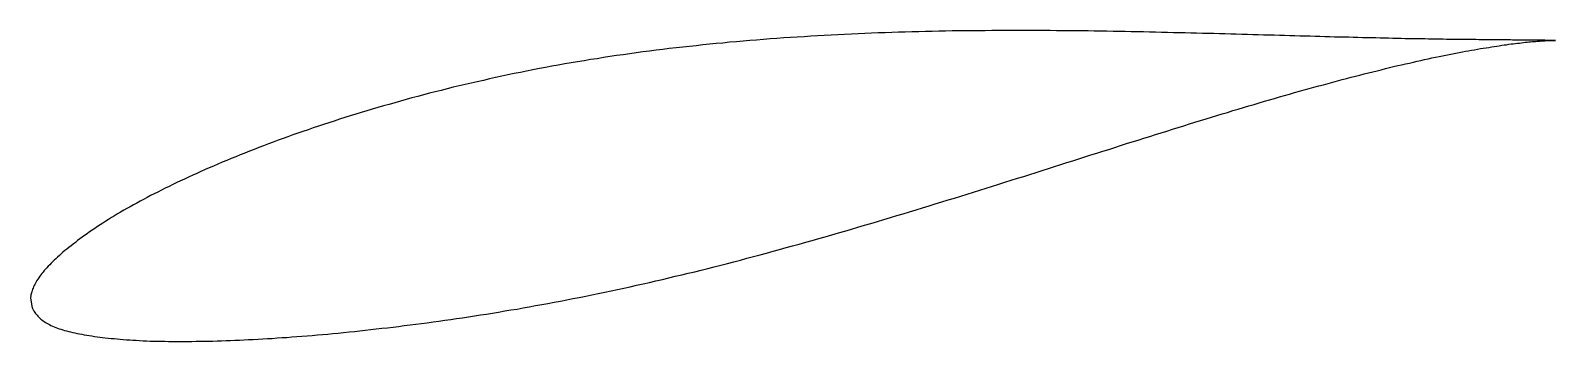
# Model space of a CAD drawing. Header units: metres. Extents: x -36 to 73, y -9 to 14.
import ezdxf

# ---------------------------------------------------------------- set-up
doc = ezdxf.new("R2010")
doc.units = ezdxf.units.M

msp = doc.modelspace()

# ---------------------------------------------------------------- linework, layer by layer
msp.add_lwpolyline([(73.1, 12.81), (73.1, 12.81), (73.09, 12.81), (73.08, 12.81), (73.07, 12.81), (73.05, 12.81), (73.02, 12.81), (73, 12.82), (72.96, 12.82), (72.93, 12.82), (72.89, 12.82), (72.84, 12.82), (72.79, 12.82), (72.74, 12.83), (72.68, 12.83), (72.62, 12.83), (72.55, 12.83), (72.48, 12.83), (72.4, 12.83), (72.33, 12.84), (72.24, 12.84), (72.15, 12.84), (72.06, 12.84), (71.97, 12.84), (71.87, 12.84), (71.76, 12.84), (71.65, 12.84), (71.54, 12.84), (71.42, 12.85), (71.3, 12.85), (71.18, 12.85), (71.05, 12.85), (70.92, 12.85), (70.78, 12.85), (70.64, 12.85), (70.49, 12.85), (70.34, 12.85), (70.19, 12.85), (70.03, 12.85), (69.87, 12.86), (69.7, 12.86), (69.53, 12.86), (69.36, 12.86), (69.18, 12.86), (69, 12.86), (68.81, 12.86), (68.62, 12.86), (68.43, 12.87), (68.23, 12.87), (68.03, 12.87), (67.82, 12.87), (67.61, 12.87), (67.4, 12.88), (67.18, 12.88), (66.96, 12.88), (66.74, 12.88), (66.51, 12.89), (66.27, 12.89), (66.04, 12.89), (65.8, 12.89), (65.55, 12.9), (65.3, 12.9), (65.05, 12.91), (64.8, 12.91), (64.54, 12.91), (64.28, 12.92), (64.01, 12.92), (63.74, 12.93), (63.47, 12.93), (63.19, 12.94), (62.91, 12.94), (62.62, 12.95), (62.34, 12.95), (62.05, 12.96), (61.75, 12.97), (61.45, 12.97), (61.15, 12.98), (60.85, 12.99), (60.54, 12.99), (60.23, 13), (59.91, 13.01), (59.59, 13.02), (59.27, 13.02), (58.95, 13.03), (58.62, 13.04), (58.29, 13.05), (57.95, 13.06), (57.61, 13.07), (57.27, 13.07), (56.93, 13.08), (56.58, 13.09), (56.23, 13.1), (55.88, 13.11), (55.52, 13.12), (55.16, 13.13), (54.8, 13.14), (54.44, 13.15), (54.07, 13.16), (53.7, 13.17), (53.33, 13.18), (52.95, 13.19), (52.57, 13.2), (52.19, 13.21), (51.8, 13.22), (51.42, 13.23), (51.03, 13.25), (50.63, 13.26), (50.24, 13.27), (49.84, 13.28), (49.44, 13.29), (49.04, 13.3), (48.63, 13.31), (48.23, 13.32), (47.82, 13.33), (47.4, 13.34), (46.99, 13.35), (46.57, 13.36), (46.15, 13.37), (45.73, 13.38), (45.31, 13.39), (44.88, 13.4), (44.46, 13.41), (44.03, 13.42), (43.59, 13.43), (43.16, 13.44), (42.72, 13.45), (42.29, 13.46), (41.85, 13.47), (41.41, 13.47), (40.96, 13.48), (40.52, 13.49), (40.07, 13.49), (39.62, 13.5), (39.17, 13.5), (38.72, 13.51), (38.27, 13.51), (37.81, 13.52), (37.36, 13.52), (36.9, 13.53), (36.44, 13.53), (35.98, 13.53), (35.52, 13.53), (35.05, 13.53), (34.59, 13.53), (34.12, 13.53), (33.65, 13.53), (33.19, 13.53), (32.72, 13.53), (32.25, 13.52), (31.78, 13.52), (31.3, 13.51), (30.83, 13.51), (30.35, 13.5), (29.88, 13.5), (29.4, 13.49), (28.93, 13.48), (28.45, 13.47), (27.97, 13.46), (27.49, 13.45), (27.01, 13.43), (26.53, 13.42), (26.05, 13.41), (25.57, 13.39), (25.09, 13.37), (24.6, 13.36), (24.12, 13.34), (23.64, 13.32), (23.15, 13.3), (22.67, 13.28), (22.18, 13.25), (21.7, 13.23), (21.22, 13.2), (20.73, 13.18), (20.25, 13.15), (19.76, 13.12), (19.28, 13.09), (18.79, 13.06), (18.31, 13.03), (17.82, 13), (17.34, 12.96), (16.85, 12.93), (16.37, 12.89), (15.88, 12.85), (15.4, 12.81), (14.92, 12.77), (14.43, 12.73), (13.95, 12.69), (13.47, 12.64), (12.99, 12.6), (12.51, 12.55), (12.03, 12.5), (11.55, 12.45), (11.07, 12.4), (10.59, 12.35), (10.11, 12.29), (9.63, 12.24), (9.16, 12.18), (8.68, 12.12), (8.21, 12.06), (7.74, 12), (7.26, 11.93), (6.79, 11.87), (6.32, 11.8), (5.85, 11.74), (5.38, 11.67), (4.92, 11.6), (4.45, 11.52), (3.99, 11.45), (3.52, 11.37), (3.06, 11.3), (2.6, 11.22), (2.14, 11.14), (1.68, 11.06), (1.22, 10.98), (0.77, 10.89), (0.32, 10.81), (-0.14, 10.72), (-0.59, 10.63), (-1.04, 10.54), (-1.48, 10.45), (-1.93, 10.36), (-2.37, 10.26), (-2.81, 10.17), (-3.25, 10.07), (-3.69, 9.97), (-4.13, 9.87), (-4.56, 9.77), (-5, 9.67), (-5.43, 9.57), (-5.86, 9.47), (-6.29, 9.36), (-6.71, 9.25), (-7.13, 9.15), (-7.55, 9.04), (-7.97, 8.93), (-8.39, 8.82), (-8.81, 8.71), (-9.22, 8.59), (-9.63, 8.48), (-10.04, 8.37), (-10.44, 8.25), (-10.85, 8.14), (-11.25, 8.02), (-11.65, 7.9), (-12.04, 7.79), (-12.44, 7.67), (-12.83, 7.55), (-13.22, 7.43), (-13.6, 7.31), (-13.99, 7.18), (-14.37, 7.06), (-14.75, 6.94), (-15.13, 6.82), (-15.5, 6.69), (-15.87, 6.57), (-16.24, 6.44), (-16.61, 6.31), (-16.97, 6.19), (-17.33, 6.06), (-17.69, 5.93), (-18.04, 5.81), (-18.39, 5.68), (-18.74, 5.55), (-19.09, 5.42), (-19.43, 5.29), (-19.77, 5.16), (-20.11, 5.03), (-20.45, 4.9), (-20.78, 4.77), (-21.11, 4.63), (-21.43, 4.5), (-21.75, 4.37), (-22.07, 4.24), (-22.39, 4.11), (-22.7, 3.97), (-23.01, 3.84), (-23.32, 3.71), (-23.62, 3.58), (-23.92, 3.44), (-24.22, 3.31), (-24.51, 3.18), (-24.8, 3.04), (-25.09, 2.91), (-25.37, 2.78), (-25.65, 2.65), (-25.93, 2.51), (-26.2, 2.38), (-26.48, 2.25), (-26.74, 2.11), (-27.01, 1.98), (-27.27, 1.85), (-27.52, 1.72), (-27.78, 1.58), (-28.02, 1.45), (-28.27, 1.32), (-28.51, 1.19), (-28.75, 1.06), (-28.99, 0.93), (-29.22, 0.8), (-29.45, 0.67), (-29.67, 0.54), (-29.89, 0.41), (-30.11, 0.28), (-30.32, 0.15), (-30.53, 0.02), (-30.74, -0.11), (-30.94, -0.24), (-31.14, -0.37), (-31.33, -0.49), (-31.52, -0.62), (-31.71, -0.75), (-31.89, -0.87), (-32.07, -1), (-32.25, -1.12), (-32.42, -1.25), (-32.59, -1.37), (-32.75, -1.49), (-32.91, -1.62), (-33.07, -1.74), (-33.22, -1.86), (-33.37, -1.98), (-33.52, -2.1), (-33.66, -2.21), (-33.8, -2.33), (-33.93, -2.45), (-34.06, -2.56), (-34.18, -2.67), (-34.31, -2.79), (-34.42, -2.9), (-34.54, -3.01), (-34.65, -3.12), (-34.75, -3.22), (-34.86, -3.33), (-34.95, -3.44), (-35.05, -3.54), (-35.14, -3.64), (-35.23, -3.75), (-35.31, -3.85), (-35.39, -3.95), (-35.46, -4.05), (-35.53, -4.15), (-35.6, -4.25), (-35.66, -4.34), (-35.72, -4.44), (-35.77, -4.53), (-35.82, -4.63), (-35.86, -4.72), (-35.91, -4.81), (-35.94, -4.9), (-35.98, -4.98), (-36.01, -5.07), (-36.04, -5.15), (-36.06, -5.23), (-36.08, -5.3), (-36.09, -5.37), (-36.1, -5.44), (-36.11, -5.5), (-36.12, -5.55), (-36.12, -5.59), (-36.13, -5.61), (-36.01, -6.31), (-36, -6.31), (-35.99, -6.33), (-35.98, -6.35), (-35.96, -6.39), (-35.93, -6.44), (-35.89, -6.5), (-35.86, -6.57), (-35.81, -6.63), (-35.76, -6.7), (-35.71, -6.77), (-35.65, -6.84), (-35.59, -6.91), (-35.53, -6.98), (-35.46, -7.04), (-35.38, -7.11), (-35.31, -7.17), (-35.23, -7.23), (-35.14, -7.29), (-35.05, -7.35), (-34.96, -7.41), (-34.86, -7.46), (-34.76, -7.51), (-34.66, -7.56), (-34.55, -7.61), (-34.43, -7.66), (-34.32, -7.71), (-34.2, -7.76), (-34.07, -7.8), (-33.95, -7.84), (-33.81, -7.88), (-33.68, -7.92), (-33.54, -7.96), (-33.39, -8), (-33.25, -8.03), (-33.09, -8.07), (-32.94, -8.1), (-32.78, -8.14), (-32.62, -8.17), (-32.45, -8.2), (-32.28, -8.23), (-32.1, -8.26), (-31.92, -8.29), (-31.74, -8.32), (-31.55, -8.35), (-31.36, -8.37), (-31.17, -8.4), (-30.97, -8.42), (-30.77, -8.45), (-30.56, -8.47), (-30.35, -8.49), (-30.14, -8.51), (-29.92, -8.53), (-29.7, -8.55), (-29.48, -8.57), (-29.25, -8.59), (-29.02, -8.6), (-28.79, -8.62), (-28.55, -8.63), (-28.31, -8.65), (-28.06, -8.66), (-27.81, -8.67), (-27.56, -8.68), (-27.3, -8.68), (-27.04, -8.69), (-26.78, -8.7), (-26.51, -8.7), (-26.24, -8.71), (-25.97, -8.71), (-25.7, -8.71), (-25.42, -8.71), (-25.13, -8.71), (-24.85, -8.71), (-24.56, -8.71), (-24.26, -8.7), (-23.97, -8.7), (-23.67, -8.69), (-23.36, -8.69), (-23.06, -8.68), (-22.75, -8.67), (-22.44, -8.66), (-22.12, -8.65), (-21.8, -8.64), (-21.48, -8.63), (-21.16, -8.61), (-20.83, -8.6), (-20.5, -8.58), (-20.17, -8.57), (-19.83, -8.55), (-19.49, -8.53), (-19.15, -8.51), (-18.81, -8.49), (-18.46, -8.46), (-18.11, -8.44), (-17.76, -8.42), (-17.4, -8.39), (-17.04, -8.36), (-16.68, -8.34), (-16.32, -8.31), (-15.95, -8.28), (-15.58, -8.24), (-15.21, -8.21), (-14.84, -8.18), (-14.46, -8.14), (-14.08, -8.11), (-13.7, -8.07), (-13.31, -8.03), (-12.93, -7.99), (-12.54, -7.95), (-12.15, -7.91), (-11.76, -7.86), (-11.36, -7.82), (-10.96, -7.77), (-10.56, -7.73), (-10.16, -7.68), (-9.76, -7.63), (-9.35, -7.58), (-8.94, -7.53), (-8.53, -7.47), (-8.12, -7.42), (-7.71, -7.37), (-7.29, -7.31), (-6.87, -7.25), (-6.45, -7.19), (-6.03, -7.13), (-5.61, -7.07), (-5.18, -7.01), (-4.75, -6.94), (-4.33, -6.88), (-3.9, -6.81), (-3.46, -6.75), (-3.03, -6.68), (-2.6, -6.61), (-2.16, -6.53), (-1.72, -6.46), (-1.28, -6.39), (-0.84, -6.31), (-0.4, -6.23), (0.05, -6.15), (0.49, -6.07), (0.94, -5.99), (1.38, -5.91), (1.83, -5.82), (2.28, -5.74), (2.73, -5.65), (3.18, -5.56), (3.64, -5.47), (4.09, -5.38), (4.54, -5.29), (5, -5.19), (5.46, -5.09), (5.91, -5), (6.37, -4.9), (6.83, -4.8), (7.29, -4.69), (7.75, -4.59), (8.21, -4.49), (8.67, -4.38), (9.14, -4.27), (9.6, -4.16), (10.06, -4.05), (10.53, -3.94), (10.99, -3.83), (11.46, -3.72), (11.92, -3.6), (12.39, -3.48), (12.85, -3.37), (13.32, -3.25), (13.79, -3.13), (14.26, -3.01), (14.72, -2.89), (15.19, -2.76), (15.66, -2.64), (16.13, -2.51), (16.59, -2.39), (17.06, -2.26), (17.53, -2.13), (18, -2), (18.46, -1.88), (18.93, -1.75), (19.4, -1.61), (19.87, -1.48), (20.34, -1.35), (20.8, -1.22), (21.27, -1.08), (21.74, -0.95), (22.2, -0.81), (22.67, -0.68), (23.13, -0.54), (23.6, -0.4), (24.06, -0.27), (24.53, -0.13), (24.99, 0.01), (25.46, 0.15), (25.92, 0.29), (26.38, 0.43), (26.84, 0.56), (27.31, 0.7), (27.77, 0.85), (28.23, 0.99), (28.68, 1.13), (29.14, 1.27), (29.6, 1.41), (30.06, 1.55), (30.51, 1.69), (30.97, 1.83), (31.42, 1.97), (31.87, 2.11), (32.33, 2.26), (32.78, 2.4), (33.23, 2.54), (33.67, 2.68), (34.12, 2.82), (34.57, 2.96), (35.01, 3.1), (35.46, 3.24), (35.9, 3.38), (36.34, 3.52), (36.78, 3.66), (37.22, 3.8), (37.66, 3.94), (38.09, 4.08), (38.53, 4.22), (38.96, 4.35), (39.39, 4.49), (39.82, 4.63), (40.25, 4.76), (40.68, 4.9), (41.11, 5.03), (41.53, 5.17), (41.95, 5.3), (42.37, 5.44), (42.79, 5.57), (43.21, 5.7), (43.62, 5.83), (44.04, 5.96), (44.45, 6.09), (44.86, 6.22), (45.27, 6.34), (45.67, 6.47), (46.08, 6.6), (46.48, 6.72), (46.88, 6.85), (47.28, 6.97), (47.67, 7.09), (48.07, 7.21), (48.46, 7.33), (48.85, 7.45), (49.23, 7.57), (49.62, 7.68), (50, 7.8), (50.38, 7.91), (50.76, 8.03), (51.14, 8.14), (51.51, 8.25), (51.88, 8.36), (52.25, 8.47), (52.62, 8.57), (52.98, 8.68), (53.34, 8.78), (53.7, 8.89), (54.06, 8.99), (54.41, 9.09), (54.77, 9.19), (55.11, 9.28), (55.46, 9.38), (55.8, 9.48), (56.15, 9.57), (56.48, 9.66), (56.82, 9.75), (57.15, 9.84), (57.48, 9.93), (57.81, 10.02), (58.13, 10.1), (58.46, 10.19), (58.77, 10.27), (59.09, 10.35), (59.4, 10.43), (59.71, 10.51), (60.02, 10.59), (60.32, 10.66), (60.62, 10.73), (60.92, 10.81), (61.22, 10.88), (61.51, 10.95), (61.8, 11.02), (62.08, 11.08), (62.36, 11.15), (62.64, 11.21), (62.92, 11.27), (63.19, 11.34), (63.46, 11.4), (63.73, 11.45), (63.99, 11.51), (64.25, 11.57), (64.5, 11.62), (64.76, 11.67), (65.01, 11.73), (65.25, 11.78), (65.49, 11.82), (65.73, 11.87), (65.97, 11.92), (66.2, 11.96), (66.43, 12), (66.65, 12.05), (66.87, 12.09), (67.09, 12.13), (67.31, 12.16), (67.52, 12.2), (67.72, 12.24), (67.93, 12.27), (68.13, 12.3), (68.32, 12.33), (68.52, 12.37), (68.7, 12.39), (68.89, 12.42), (69.07, 12.45), (69.25, 12.48), (69.42, 12.5), (69.59, 12.52), (69.76, 12.55), (69.92, 12.57), (70.08, 12.59), (70.23, 12.61), (70.38, 12.63), (70.53, 12.64), (70.67, 12.66), (70.81, 12.67), (70.94, 12.69), (71.07, 12.7), (71.2, 12.72), (71.32, 12.73), (71.44, 12.74), (71.56, 12.75), (71.67, 12.76), (71.78, 12.77), (71.88, 12.77), (71.98, 12.78), (72.07, 12.79), (72.16, 12.79), (72.25, 12.8), (72.33, 12.8), (72.41, 12.81), (72.48, 12.81), (72.55, 12.81), (72.62, 12.81), (72.68, 12.81), (72.74, 12.82), (72.79, 12.82), (72.84, 12.82), (72.89, 12.82), (72.93, 12.82), (72.96, 12.81), (73, 12.81), (73.02, 12.81), (73.05, 12.81), (73.07, 12.81), (73.08, 12.81), (73.09, 12.81), (73.1, 12.81), (73.1, 12.81)], close=True)

doc.saveas('drawing.dxf')
